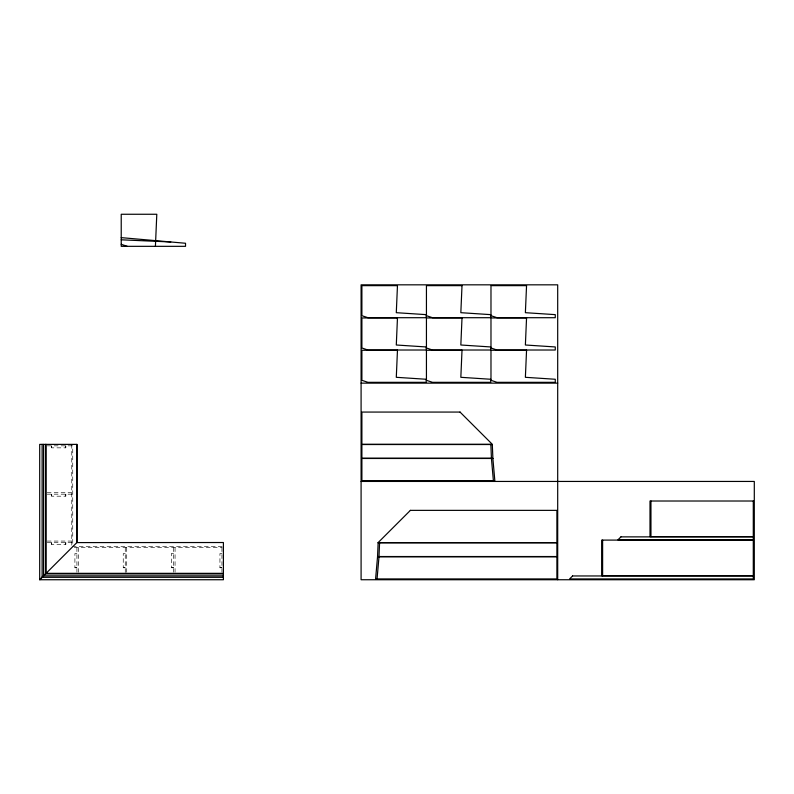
<?xml version="1.0" encoding="UTF-8"?>
<svg xmlns="http://www.w3.org/2000/svg" width="794" height="794" viewBox="0 0 794 794"><rect width="100%" height="100%" fill="white"/><g stroke="black" fill="none" stroke-linecap="round" stroke-linejoin="round"><path stroke-width="0.6" stroke-dasharray="3.97 2.98" d="M47.174 445.831L71.768 445.831M47.174 492.727L71.768 492.727M47.174 494.176L71.768 494.176M47.174 541.071L71.768 541.071M47.174 542.52L71.768 542.52M222.171 546.709L72.74 546.709L72.74 445.613M74.239 547.671L222.171 547.671M76.919 553.706L74.904 553.616L74.904 567.789L76.919 567.789M125.263 553.706L123.249 553.616L123.249 567.789L125.263 567.789M171.593 553.706L173.608 553.616M221.953 553.706L219.938 553.616L219.938 567.789L221.953 567.789M74.904 567.7L76.919 567.7M123.249 567.7L125.263 567.7M171.593 567.7L173.608 567.7M219.938 567.7L221.953 567.7M173.608 567.789L171.593 567.789L171.593 553.616M221.953 547.671L221.953 572.266M175.057 547.671L175.057 572.266M173.608 547.671L173.608 572.266M126.712 547.671L126.712 572.266M125.263 547.671L125.263 574.727M78.368 547.671L78.368 572.266M76.919 547.671L76.919 572.266M71.768 444.382L71.768 545.21M65.823 445.831L65.823 447.846L51.65 447.846L51.65 445.831M65.823 494.176L65.823 496.19L51.65 496.19L51.65 494.176M65.823 542.52L65.823 544.535L51.65 544.535L51.65 542.52M65.743 445.831L65.743 447.846M65.743 494.176L65.743 496.19M65.743 542.52L65.743 544.535M51.739 445.831L51.739 447.846M51.739 494.176L51.739 496.19M51.739 542.52L51.739 544.535"/><path stroke-width="1.19" d="M155.416 246.329L156.795 214.261L121.224 214.261L121.224 246.329L185.528 246.329L185.528 243.262L121.224 237.634M378.996 556.534L379.582 542.838M377.051 578.935L378.996 556.773M76.859 444.382L76.859 542.59L223.402 542.52L223.402 579.739L39.7 579.739L39.7 444.382L76.919 444.382L76.919 542.52L42.122 577.307L42.122 444.382M223.402 573.943L45.516 573.923L42.112 577.317L223.402 577.317M361.091 383.135L557.696 383.135M460.093 412.066L361.895 412.066L361.895 444.293L492.3 444.293L460.034 412.066M361.091 481.442L754.3 481.442L754.3 579.739L361.091 579.739L361.091 284.828L557.696 284.828L557.696 579.739M223.402 573.337L46.102 573.337L46.102 444.382M223.402 575.868L43.571 575.868L43.571 444.382M121.224 239.808L170.779 241.972M121.224 244.314L127.268 246.329M491.436 458.475L493.382 480.628M490.851 444.531L491.436 458.227M650.951 501.014L650.951 536.635M602.616 540.099L602.616 575.71M45.516 444.382L45.496 573.923M378.133 542.838L377.547 556.534L556.892 556.534L556.892 542.838L378.133 542.838M397.466 285.642L396.295 312.687L426.189 314.642L426.189 317.709L367.94 317.709L361.895 315.694L361.895 285.642L397.466 285.642M397.466 317.947L396.295 345.003L426.189 346.948L426.189 350.015L367.94 350.015L361.895 348L361.895 317.947L397.466 317.947M397.466 350.263L396.295 377.309L426.189 379.264L426.189 382.331L367.94 382.331L361.895 380.316L361.895 350.263L397.466 350.263M462.009 285.642L460.838 312.687L490.732 314.642L490.732 317.709L432.482 317.709L426.438 315.694L426.438 285.642L462.009 285.642M462.009 317.947L460.838 345.003L490.732 346.948L490.732 350.015L432.482 350.015L426.438 348L426.438 317.947L462.009 317.947M462.009 350.263L460.838 377.309L490.732 379.264L490.732 382.331L432.482 382.331L426.438 380.316L426.438 350.263L462.009 350.263M526.551 285.642L525.38 312.687L555.274 314.642L555.274 317.709L497.024 317.709L490.98 315.694L490.98 285.642L526.551 285.642M526.551 317.947L525.38 345.003L555.274 346.948L555.274 350.015L497.024 350.015L490.98 348L490.98 317.947L526.551 317.947M526.551 350.263L525.38 377.309L555.274 379.264L555.274 382.331L497.024 382.331L490.98 380.316L490.98 350.263L526.551 350.263M377.537 556.773L375.592 578.935L556.892 578.935L556.892 556.773L377.537 556.773M42.678 576.742L39.7 579.739L42.678 576.762M410.399 510.363L378.133 542.6L556.892 542.6L556.892 510.363L410.339 510.363M572.563 575.958L569.586 578.935L753.288 578.935L753.288 575.958L572.563 575.958M620.928 536.873L617.931 539.86L753.288 539.86L753.288 536.873L620.928 536.873M492.3 444.531L361.895 444.531L361.895 458.227L492.885 458.227L492.3 444.531M492.876 458.475L361.895 458.475L361.895 480.628L494.821 480.628L492.876 458.475M753.288 501.014L649.998 501.014L649.998 536.635L753.288 536.635L753.288 501.014M753.288 540.099L601.654 540.099L601.654 575.71L753.288 575.71L753.288 540.099"/></g></svg>
